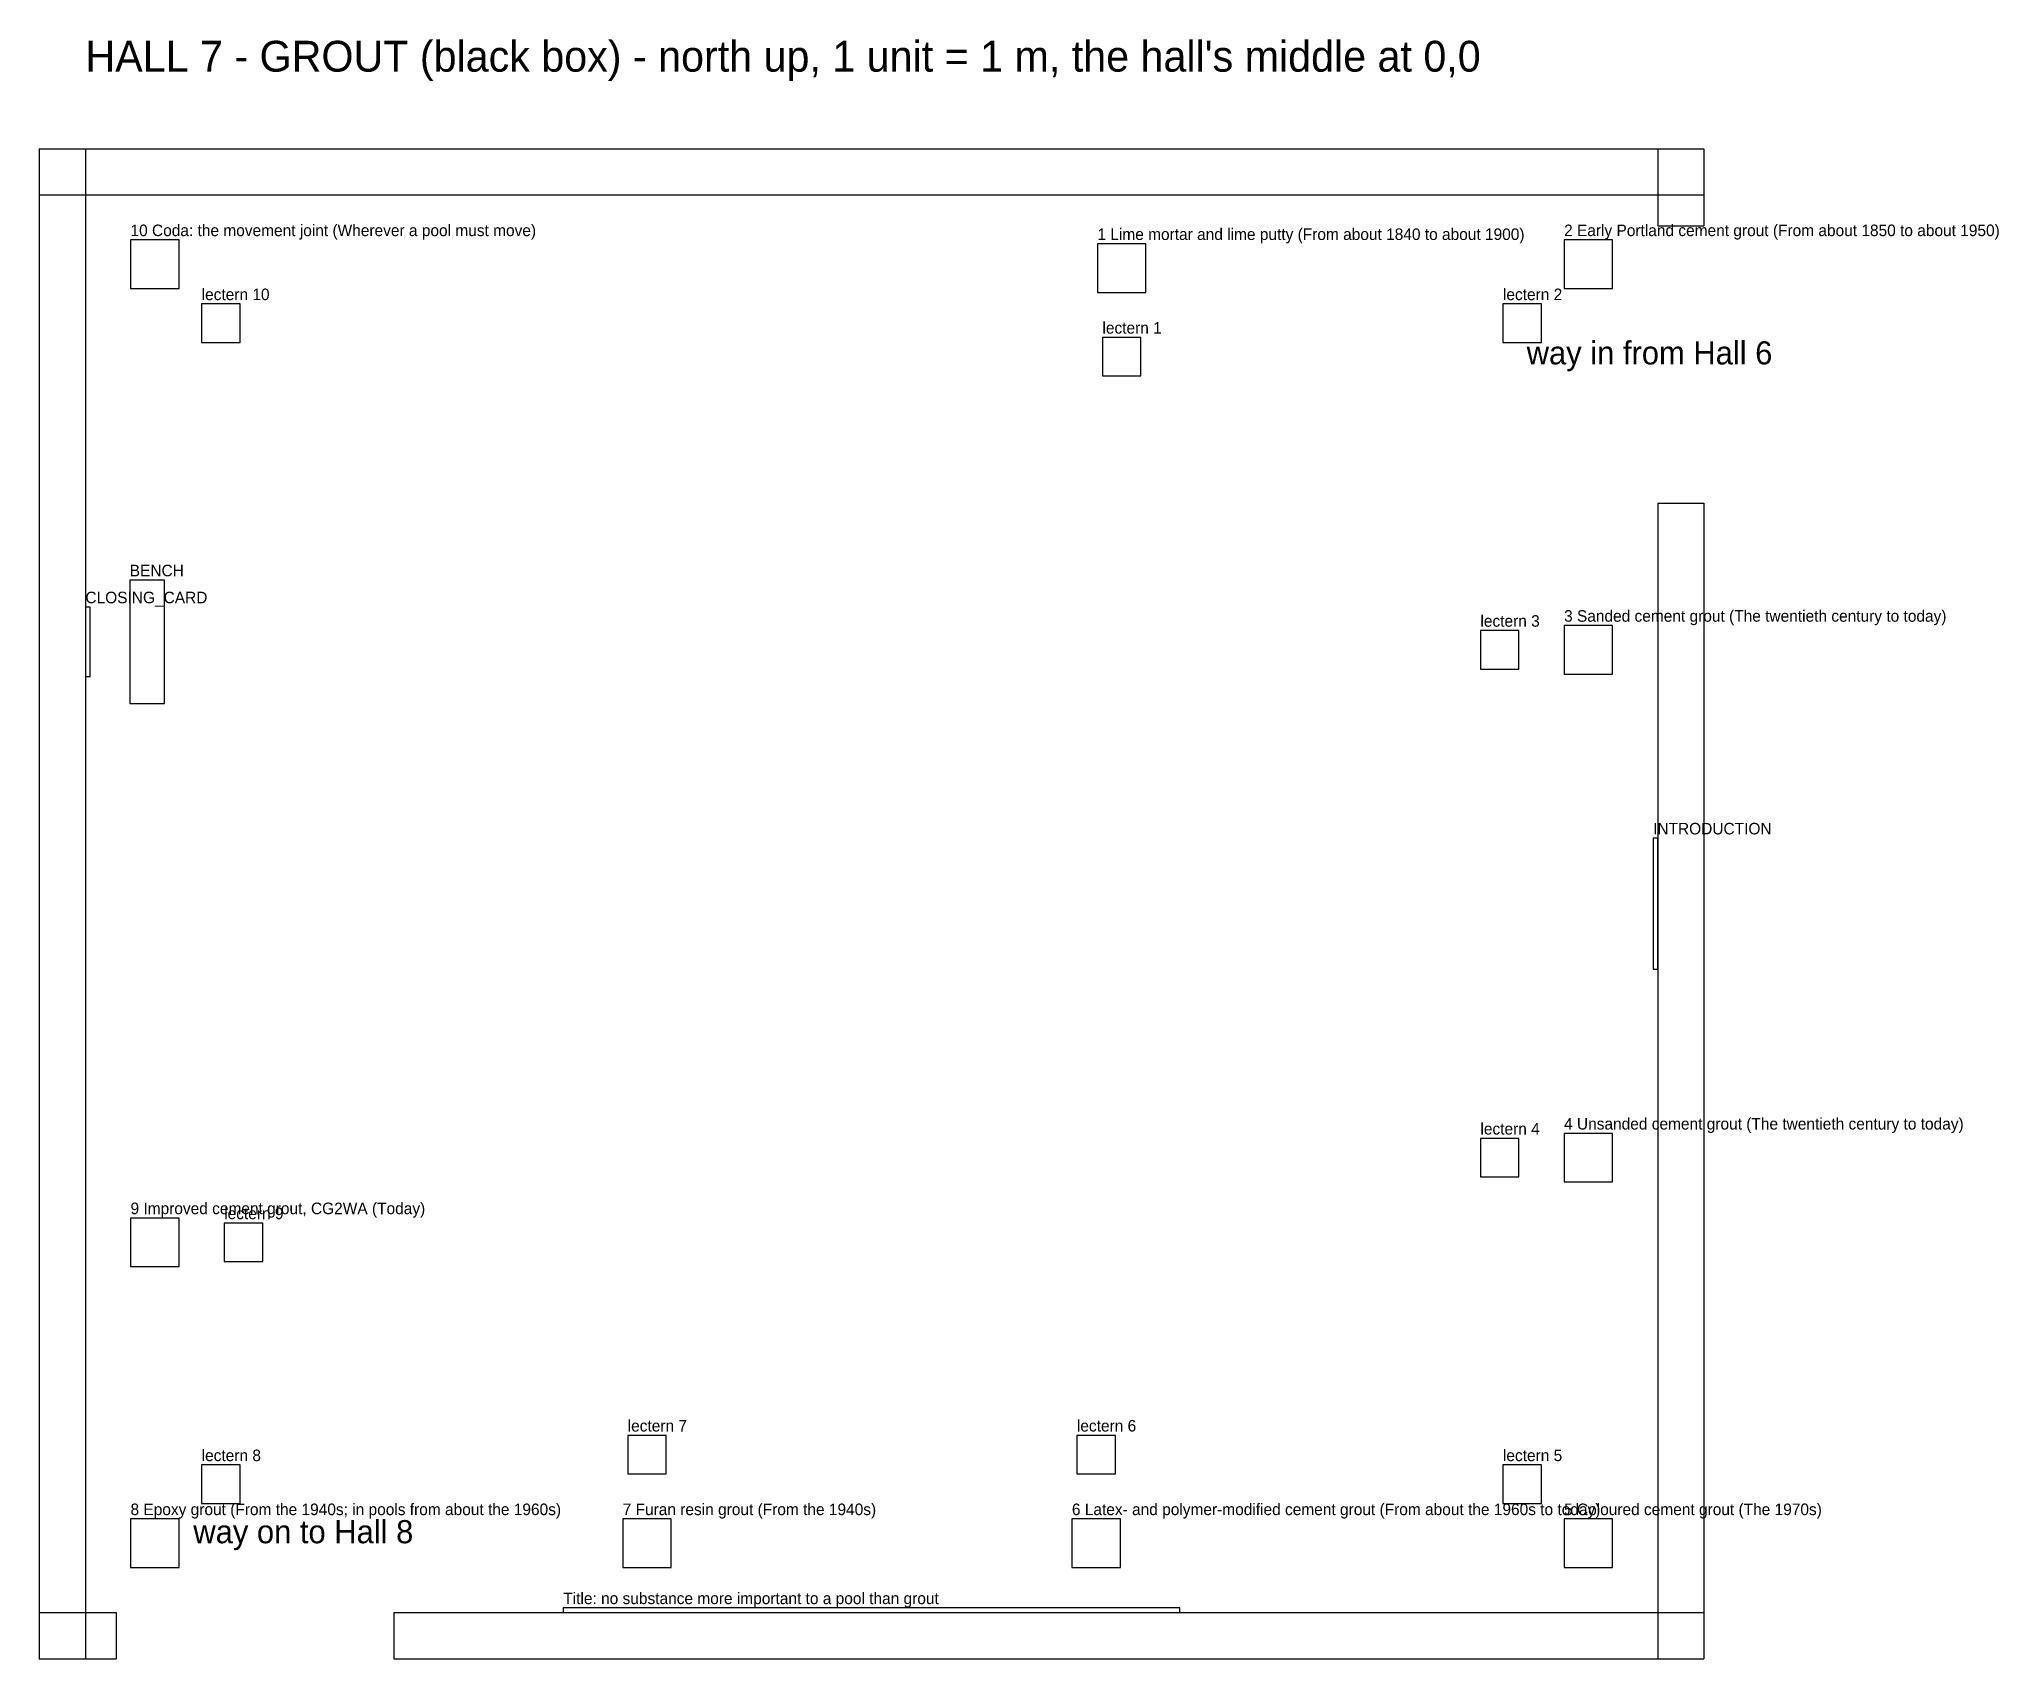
# Model space of a CAD drawing. Header units: metres. Extents: x -10.8 to 14.6, y -9.8 to 11.2.
import ezdxf

# ---------------------------------------------------------------- set-up
doc = ezdxf.new("R2010")
doc.units = ezdxf.units.M
for name, color, linetype in [('ARCHWAYS', 3, 'CONTINUOUS'), ('FURNITURE', 30, 'CONTINUOUS'), ('ITEMS', 7, 'CONTINUOUS'), ('LABELS', 2, 'CONTINUOUS'), ('LECTERNS', 6, 'CONTINUOUS'), ('NOTES', 2, 'CONTINUOUS'), ('PLINTHS', 1, 'CONTINUOUS'), ('WALL_SIGNS', 4, 'CONTINUOUS'), ('WALLS', 7, 'CONTINUOUS')]:
    doc.layers.add(name, color=color, linetype=linetype)

# ---------------------------------------------------------------- blocks, each defined once
blk = doc.blocks.new('PLINTH_1')
at = {"layer": 'PLINTHS'}
for p, q in [((0.315, 0.315), (-0.315, 0.315)), ((-0.315, 0.315), (-0.315, -0.315)), ((0.315, -0.315), (0.315, 0.315)), ((-0.315, -0.315), (0.315, -0.315))]:
    blk.add_line(p, q, dxfattribs=at)
at = {"layer": 'LABELS'}
blk.add_text('1 Lime mortar and lime putty (From about 1840 to about 1900)', height=0.15, dxfattribs=at).set_placement((-0.315, 0.365))
blk = doc.blocks.new('LECTERN_1')
at = {"layer": 'LECTERNS'}
for p, q in [((0.25, 0.25), (-0.25, 0.25)), ((-0.25, 0.25), (-0.25, -0.25)), ((0.25, -0.25), (0.25, 0.25)), ((-0.25, -0.25), (0.25, -0.25))]:
    blk.add_line(p, q, dxfattribs=at)
at = {"layer": 'LABELS'}
blk.add_text('lectern 1', height=0.15, dxfattribs=at).set_placement((-0.25, 0.3))
blk = doc.blocks.new('PLINTH_2')
at = {"layer": 'PLINTHS'}
for p, q in [((0.315, 0.315), (-0.315, 0.315)), ((-0.315, 0.315), (-0.315, -0.315)), ((0.315, -0.315), (0.315, 0.315)), ((-0.315, -0.315), (0.315, -0.315))]:
    blk.add_line(p, q, dxfattribs=at)
at = {"layer": 'LABELS'}
blk.add_text('2 Early Portland cement grout (From about 1850 to about 1950)', height=0.15, dxfattribs=at).set_placement((-0.315, 0.365))
blk = doc.blocks.new('LECTERN_2')
at = {"layer": 'LECTERNS'}
for p, q in [((0.25, 0.25), (-0.25, 0.25)), ((-0.25, 0.25), (-0.25, -0.25)), ((0.25, -0.25), (0.25, 0.25)), ((-0.25, -0.25), (0.25, -0.25))]:
    blk.add_line(p, q, dxfattribs=at)
at = {"layer": 'LABELS'}
blk.add_text('lectern 2', height=0.15, dxfattribs=at).set_placement((-0.25, 0.3))
blk = doc.blocks.new('PLINTH_3')
at = {"layer": 'PLINTHS'}
for p, q in [((0.315, 0.315), (-0.315, 0.315)), ((-0.315, 0.315), (-0.315, -0.315)), ((0.315, -0.315), (0.315, 0.315)), ((-0.315, -0.315), (0.315, -0.315))]:
    blk.add_line(p, q, dxfattribs=at)
at = {"layer": 'LABELS'}
blk.add_text('3 Sanded cement grout (The twentieth century to today)', height=0.15, dxfattribs=at).set_placement((-0.315, 0.365))
blk = doc.blocks.new('LECTERN_3')
at = {"layer": 'LECTERNS'}
for p, q in [((0.25, 0.25), (-0.25, 0.25)), ((-0.25, 0.25), (-0.25, -0.25)), ((0.25, -0.25), (0.25, 0.25)), ((-0.25, -0.25), (0.25, -0.25))]:
    blk.add_line(p, q, dxfattribs=at)
at = {"layer": 'LABELS'}
blk.add_text('lectern 3', height=0.15, dxfattribs=at).set_placement((-0.25, 0.3))
blk = doc.blocks.new('PLINTH_4')
at = {"layer": 'PLINTHS'}
for p, q in [((0.315, 0.315), (-0.315, 0.315)), ((-0.315, 0.315), (-0.315, -0.315)), ((0.315, -0.315), (0.315, 0.315)), ((-0.315, -0.315), (0.315, -0.315))]:
    blk.add_line(p, q, dxfattribs=at)
at = {"layer": 'LABELS'}
blk.add_text('4 Unsanded cement grout (The twentieth century to today)', height=0.15, dxfattribs=at).set_placement((-0.315, 0.365))
blk = doc.blocks.new('LECTERN_4')
at = {"layer": 'LECTERNS'}
for p, q in [((0.25, 0.25), (-0.25, 0.25)), ((-0.25, 0.25), (-0.25, -0.25)), ((0.25, -0.25), (0.25, 0.25)), ((-0.25, -0.25), (0.25, -0.25))]:
    blk.add_line(p, q, dxfattribs=at)
at = {"layer": 'LABELS'}
blk.add_text('lectern 4', height=0.15, dxfattribs=at).set_placement((-0.25, 0.3))
blk = doc.blocks.new('PLINTH_5')
at = {"layer": 'PLINTHS'}
for p, q in [((0.315, 0.315), (-0.315, 0.315)), ((-0.315, 0.315), (-0.315, -0.315)), ((0.315, -0.315), (0.315, 0.315)), ((-0.315, -0.315), (0.315, -0.315))]:
    blk.add_line(p, q, dxfattribs=at)
at = {"layer": 'LABELS'}
blk.add_text('5 Coloured cement grout (The 1970s)', height=0.15, dxfattribs=at).set_placement((-0.315, 0.365))
blk = doc.blocks.new('LECTERN_5')
at = {"layer": 'LECTERNS'}
for p, q in [((0.25, 0.25), (-0.25, 0.25)), ((-0.25, 0.25), (-0.25, -0.25)), ((0.25, -0.25), (0.25, 0.25)), ((-0.25, -0.25), (0.25, -0.25))]:
    blk.add_line(p, q, dxfattribs=at)
at = {"layer": 'LABELS'}
blk.add_text('lectern 5', height=0.15, dxfattribs=at).set_placement((-0.25, 0.3))
blk = doc.blocks.new('PLINTH_6')
at = {"layer": 'PLINTHS'}
for p, q in [((0.315, 0.315), (-0.315, 0.315)), ((-0.315, 0.315), (-0.315, -0.315)), ((0.315, -0.315), (0.315, 0.315)), ((-0.315, -0.315), (0.315, -0.315))]:
    blk.add_line(p, q, dxfattribs=at)
at = {"layer": 'LABELS'}
blk.add_text('6 Latex- and polymer-modified cement grout (From about the 1960s to today)', height=0.15, dxfattribs=at).set_placement((-0.315, 0.365))
blk = doc.blocks.new('LECTERN_6')
at = {"layer": 'LECTERNS'}
for p, q in [((0.25, 0.25), (-0.25, 0.25)), ((-0.25, 0.25), (-0.25, -0.25)), ((0.25, -0.25), (0.25, 0.25)), ((-0.25, -0.25), (0.25, -0.25))]:
    blk.add_line(p, q, dxfattribs=at)
at = {"layer": 'LABELS'}
blk.add_text('lectern 6', height=0.15, dxfattribs=at).set_placement((-0.25, 0.3))
blk = doc.blocks.new('PLINTH_7')
at = {"layer": 'PLINTHS'}
for p, q in [((0.315, 0.315), (-0.315, 0.315)), ((-0.315, 0.315), (-0.315, -0.315)), ((0.315, -0.315), (0.315, 0.315)), ((-0.315, -0.315), (0.315, -0.315))]:
    blk.add_line(p, q, dxfattribs=at)
at = {"layer": 'LABELS'}
blk.add_text('7 Furan resin grout (From the 1940s)', height=0.15, dxfattribs=at).set_placement((-0.315, 0.365))
blk = doc.blocks.new('LECTERN_7')
at = {"layer": 'LECTERNS'}
for p, q in [((0.25, 0.25), (-0.25, 0.25)), ((-0.25, 0.25), (-0.25, -0.25)), ((0.25, -0.25), (0.25, 0.25)), ((-0.25, -0.25), (0.25, -0.25))]:
    blk.add_line(p, q, dxfattribs=at)
at = {"layer": 'LABELS'}
blk.add_text('lectern 7', height=0.15, dxfattribs=at).set_placement((-0.25, 0.3))
blk = doc.blocks.new('PLINTH_8')
at = {"layer": 'PLINTHS'}
for p, q in [((0.315, 0.315), (-0.315, 0.315)), ((-0.315, 0.315), (-0.315, -0.315)), ((0.315, -0.315), (0.315, 0.315)), ((-0.315, -0.315), (0.315, -0.315))]:
    blk.add_line(p, q, dxfattribs=at)
at = {"layer": 'LABELS'}
blk.add_text('8 Epoxy grout (From the 1940s; in pools from about the 1960s)', height=0.15, dxfattribs=at).set_placement((-0.315, 0.365))
blk = doc.blocks.new('LECTERN_8')
at = {"layer": 'LECTERNS'}
for p, q in [((0.25, 0.25), (-0.25, 0.25)), ((-0.25, 0.25), (-0.25, -0.25)), ((0.25, -0.25), (0.25, 0.25)), ((-0.25, -0.25), (0.25, -0.25))]:
    blk.add_line(p, q, dxfattribs=at)
at = {"layer": 'LABELS'}
blk.add_text('lectern 8', height=0.15, dxfattribs=at).set_placement((-0.25, 0.3))
blk = doc.blocks.new('PLINTH_9')
at = {"layer": 'PLINTHS'}
for p, q in [((0.315, 0.315), (-0.315, 0.315)), ((-0.315, 0.315), (-0.315, -0.315)), ((0.315, -0.315), (0.315, 0.315)), ((-0.315, -0.315), (0.315, -0.315))]:
    blk.add_line(p, q, dxfattribs=at)
at = {"layer": 'LABELS'}
blk.add_text('9 Improved cement grout, CG2WA (Today)', height=0.15, dxfattribs=at).set_placement((-0.315, 0.365))
blk = doc.blocks.new('LECTERN_9')
at = {"layer": 'LECTERNS'}
for p, q in [((0.25, 0.25), (-0.25, 0.25)), ((-0.25, 0.25), (-0.25, -0.25)), ((0.25, -0.25), (0.25, 0.25)), ((-0.25, -0.25), (0.25, -0.25))]:
    blk.add_line(p, q, dxfattribs=at)
at = {"layer": 'LABELS'}
blk.add_text('lectern 9', height=0.15, dxfattribs=at).set_placement((-0.25, 0.3))
blk = doc.blocks.new('PLINTH_10')
at = {"layer": 'PLINTHS'}
for p, q in [((0.315, 0.315), (-0.315, 0.315)), ((-0.315, 0.315), (-0.315, -0.315)), ((0.315, -0.315), (0.315, 0.315)), ((-0.315, -0.315), (0.315, -0.315))]:
    blk.add_line(p, q, dxfattribs=at)
at = {"layer": 'LABELS'}
blk.add_text('10 Coda: the movement joint (Wherever a pool must move)', height=0.15, dxfattribs=at).set_placement((-0.315, 0.365))
blk = doc.blocks.new('LECTERN_10')
at = {"layer": 'LECTERNS'}
for p, q in [((0.25, 0.25), (-0.25, 0.25)), ((-0.25, 0.25), (-0.25, -0.25)), ((0.25, -0.25), (0.25, 0.25)), ((-0.25, -0.25), (0.25, -0.25))]:
    blk.add_line(p, q, dxfattribs=at)
at = {"layer": 'LABELS'}
blk.add_text('lectern 10', height=0.15, dxfattribs=at).set_placement((-0.25, 0.3))
blk = doc.blocks.new('BENCH')
at = {"layer": 'FURNITURE'}
for p, q in [((0.225, 0.8), (-0.225, 0.8)), ((-0.225, 0.8), (-0.225, -0.8)), ((0.225, -0.8), (0.225, 0.8)), ((-0.225, -0.8), (0.225, -0.8))]:
    blk.add_line(p, q, dxfattribs=at)
at = {"layer": 'LABELS'}
blk.add_text('BENCH', height=0.15, dxfattribs=at).set_placement((-0.225, 0.85))
blk = doc.blocks.new('TITLE_SIGN')
at = {"layer": 'WALL_SIGNS'}
for p, q in [((4, 0.03), (-4, 0.03)), ((-4, 0.03), (-4, -0.03)), ((4, -0.03), (4, 0.03)), ((-4, -0.03), (4, -0.03))]:
    blk.add_line(p, q, dxfattribs=at)
at = {"layer": 'LABELS'}
blk.add_text('Title: no substance more important to a pool than grout', height=0.15, dxfattribs=at).set_placement((-4, 0.08))
blk = doc.blocks.new('INTRODUCTION')
at = {"layer": 'WALL_SIGNS'}
for p, q in [((0.03, 0.85), (-0.03, 0.85)), ((-0.03, 0.85), (-0.03, -0.85)), ((0.03, -0.85), (0.03, 0.85)), ((-0.03, -0.85), (0.03, -0.85))]:
    blk.add_line(p, q, dxfattribs=at)
at = {"layer": 'LABELS'}
blk.add_text('INTRODUCTION', height=0.15, dxfattribs=at).set_placement((-0.03, 0.9))
blk = doc.blocks.new('CLOSING_CARD')
at = {"layer": 'WALL_SIGNS'}
for p, q in [((0.03, 0.45), (-0.03, 0.45)), ((-0.03, 0.45), (-0.03, -0.45)), ((0.03, -0.45), (0.03, 0.45)), ((-0.03, -0.45), (0.03, -0.45))]:
    blk.add_line(p, q, dxfattribs=at)
at = {"layer": 'LABELS'}
blk.add_text('CLOSING_CARD', height=0.15, dxfattribs=at).set_placement((-0.03, 0.5))

msp = doc.modelspace()

# ---------------------------------------------------------------- linework, layer by layer
at = {"layer": 'ARCHWAYS'}
for p, q in [((10.2, 8.8), (10.8, 8.8)), ((10.2, 5.2), (10.8, 5.2)), ((-9.8, -9.2), (-9.8, -9.8)), ((-6.2, -9.2), (-6.2, -9.8))]:
    msp.add_line(p, q, dxfattribs=at)
at = {"layer": 'WALLS'}
for p, q in [((-10.8, 9.8), (10.8, 9.8)), ((-10.8, 9.8), (-10.8, -9.8)), ((-10.2, 9.8), (-10.2, -9.8)), ((10.2, 9.8), (10.2, 8.8)), ((10.8, 9.8), (10.8, 8.8)), ((-10.8, 9.2), (10.8, 9.2)), ((10.2, 5.2), (10.2, -9.8)), ((10.8, 5.2), (10.8, -9.8)), ((-10.8, -9.2), (-9.8, -9.2)), ((-6.2, -9.2), (10.8, -9.2)), ((-10.8, -9.8), (-9.8, -9.8)), ((-6.2, -9.8), (10.8, -9.8))]:
    msp.add_line(p, q, dxfattribs=at)

# ---------------------------------------------------------------- block references
at = {"layer": 'ITEMS'}
for name, p in [('PLINTH_10', (-9.3, 8.3)), ('PLINTH_1', (3.2455, 8.25)), ('PLINTH_2', (9.3, 8.3)), ('LECTERN_10', (-8.442, 7.5343)), ('LECTERN_2', (8.442, 7.5343)), ('LECTERN_1', (3.2455, 7.1)), ('BENCH', (-9.4, 3.4)), ('CLOSING_CARD', (-10.17, 3.4)), ('PLINTH_3', (9.3, 3.2955)), ('LECTERN_3', (8.15, 3.2955)), ('INTRODUCTION', (10.17, 0)), ('PLINTH_4', (9.3, -3.2955)), ('LECTERN_4', (8.15, -3.2955)), ('PLINTH_9', (-9.3, -4.394)), ('LECTERN_9', (-8.15, -4.394)), ('LECTERN_7', (-2.9143, -7.15)), ('LECTERN_6', (2.9143, -7.15)), ('LECTERN_8', (-8.442, -7.5343)), ('LECTERN_5', (8.442, -7.5343)), ('PLINTH_8', (-9.3, -8.3)), ('PLINTH_7', (-2.9143, -8.3)), ('PLINTH_6', (2.9143, -8.3)), ('PLINTH_5', (9.3, -8.3)), ('TITLE_SIGN', (0, -9.17))]:
    msp.add_blockref(name, p, dxfattribs=at)

# ---------------------------------------------------------------- texts
at = {"layer": 'NOTES'}
for s, height, p in [("HALL 7 - GROUT (black box) - north up, 1 unit = 1 m, the hall's middle at 0,0", 0.4, (-10.2, 10.8)), ('way in from Hall 6', 0.3, (8.5, 7)), ('way on to Hall 8', 0.3, (-8.8, -8.3))]:
    msp.add_text(s, height=height, dxfattribs=at).set_placement(p)

doc.saveas('drawing.dxf')
